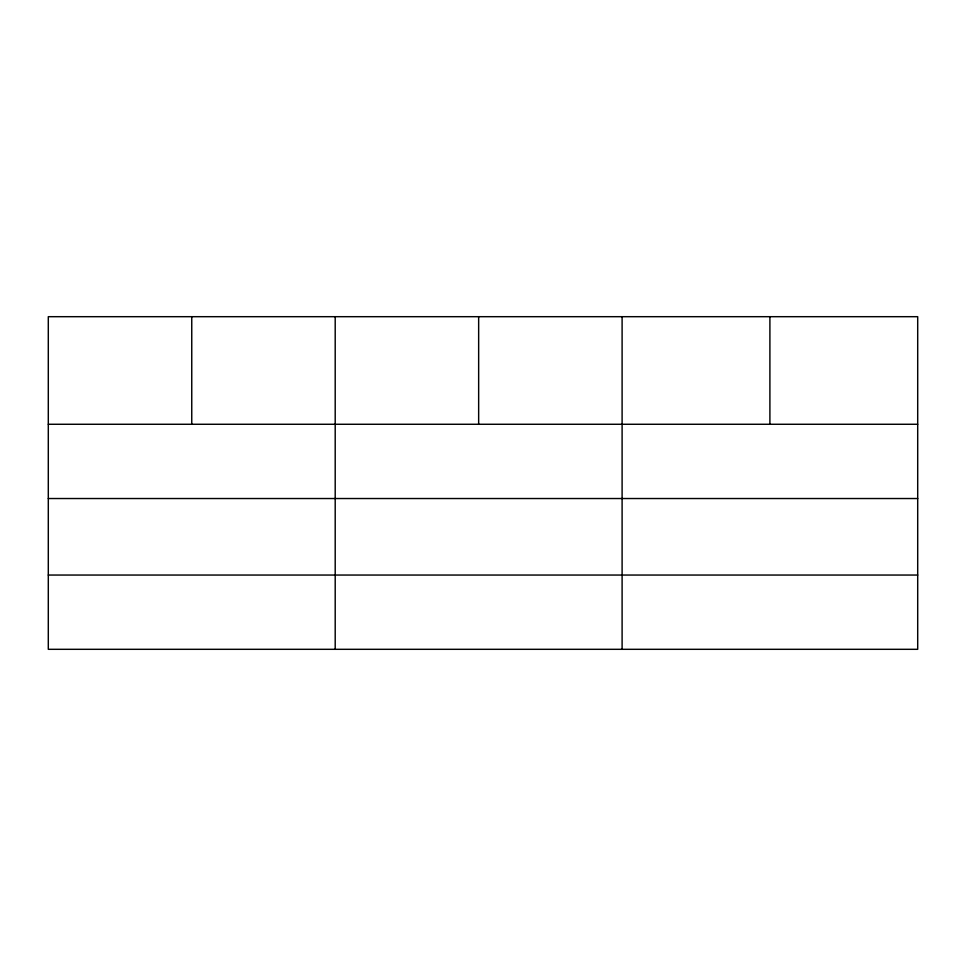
<?xml version="1.0" encoding="UTF-8"?>
<svg xmlns="http://www.w3.org/2000/svg" width="966" height="966" viewBox="0 0 966 966"><rect width="100%" height="100%" fill="white"/><g stroke="black" fill="none" stroke-linecap="round" stroke-linejoin="round"><path stroke-width="1.45" d="M917.7 498.528L917.7 316.691L48.3 316.691L48.3 649.309L917.7 649.309L917.7 498.528L48.3 498.528M48.3 424.267L917.7 424.267M48.3 575.048L917.7 575.048M769.902 316.691L769.902 424.267M622.104 316.691L622.104 649.309M478.653 316.691L478.653 424.267M335.202 316.691L335.202 649.309M191.751 316.691L191.751 424.267"/></g></svg>
